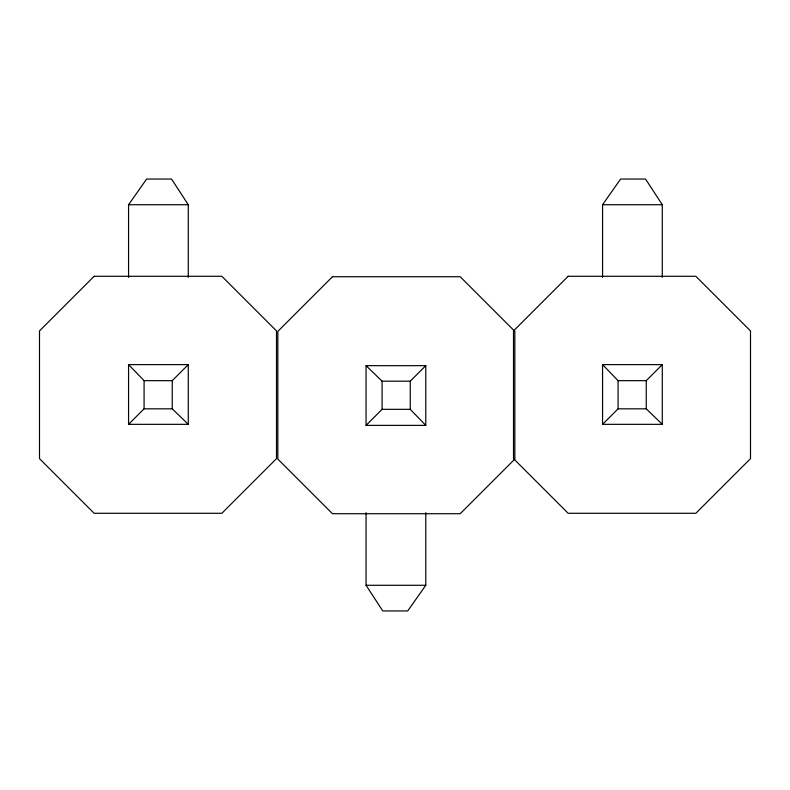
<?xml version="1.0" encoding="UTF-8"?>
<svg xmlns="http://www.w3.org/2000/svg" width="790" height="790" viewBox="0 0 790 790"><rect width="100%" height="100%" fill="white"/><g stroke="black" fill="none" stroke-linecap="round" stroke-linejoin="round"><path stroke-width="1.19" d="M128.563 277.379L128.563 204.719L146.624 179.054L171.558 179.054L188.277 204.719L188.277 277.379M602.563 277.379L602.563 204.719L620.624 179.054L645.558 179.054L662.277 204.719L662.277 277.379M425.78 512.621L425.78 585.281L407.719 610.947L382.785 610.947L366.056 585.281L366.056 512.621M128.563 424.339L144.086 408.825L172.25 408.825L188.277 424.339L188.277 364.625L128.563 364.625L128.563 424.339L188.277 424.339M172.25 408.825L172.25 380.662L188.277 364.625M366.056 425.375L382.093 409.339L382.093 381.175L366.056 365.661L366.056 425.375L425.78 425.375L425.78 365.661L366.056 365.661M382.093 381.175L410.257 381.175L425.78 365.661M602.563 424.339L618.086 408.825L618.086 380.662L602.563 364.625L662.277 364.625L662.277 424.339L602.563 424.339L602.563 364.625M618.086 380.662L646.25 380.662L662.277 364.625M128.563 204.719L188.277 204.719M602.563 204.719L662.277 204.719M128.563 364.625L144.086 380.662L172.25 380.662M618.086 408.825L646.25 408.825L662.277 424.339M382.093 409.339L410.257 409.339L425.78 425.375M366.056 585.281L425.78 585.281M646.25 380.662L646.25 408.825M410.257 381.175L410.257 409.339M144.086 380.662L144.086 408.825M94.148 276.283L39.5 330.921L39.5 458.635L94.148 513.283L221.852 513.283L276.5 458.635L276.5 330.921L221.852 276.283L94.148 276.283M332.481 276.717L277.843 331.365L277.843 459.079L332.481 513.717L460.195 513.717L514.843 459.079L514.843 331.365L460.195 276.717L332.481 276.717M568.148 276.283L513.5 330.921L513.5 458.635L568.148 513.283L695.852 513.283L750.5 458.635L750.5 330.921L695.852 276.283L568.148 276.283"/></g></svg>
